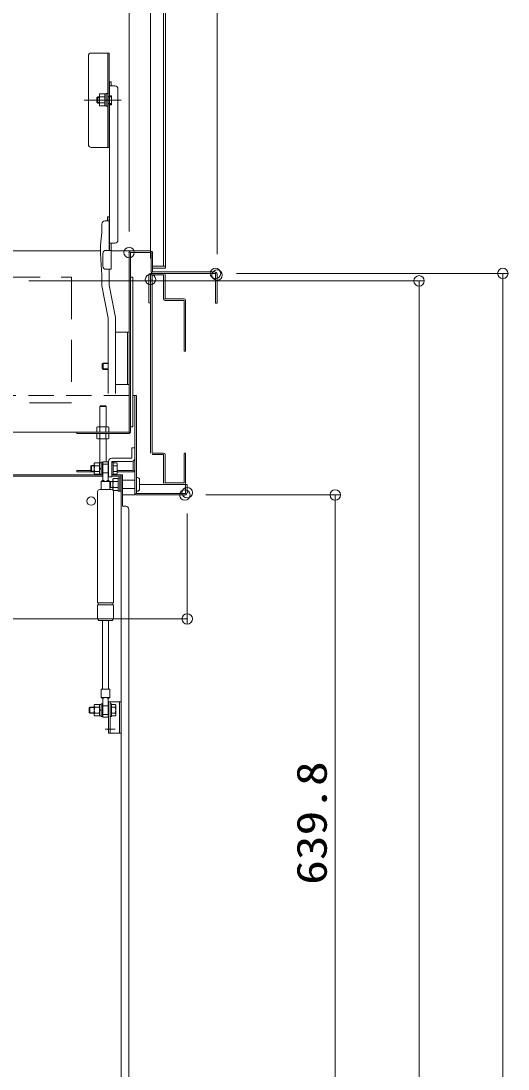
# Model space of a CAD drawing. Units: millimetres, scale not verified. Extents: x -2000 to 2000, y -1385 to 1385.
# Drawn here: x 932.8 to 1165.4, y 488.6 to 988.4 of the extents above; entities that cross this region are included whole.
import ezdxf
from ezdxf.enums import TextEntityAlignment as Align

# ---------------------------------------------------------------- set-up
doc = ezdxf.new("R2010")
doc.units = ezdxf.units.MM
doc.header["$LTSCALE"] = 10
doc.header["$PDMODE"] = 32
doc.header["$PDSIZE"] = 5
for name, pattern in [('CHAIN2', [12, 9, -1, 1, -1]), ('DASHED1', [1.8, 1.2, -0.6]), ('DASHED2', [3, 2, -1])]:
    doc.linetypes.add(name, pattern=pattern)
for name, color, linetype, lineweight in [('0-3_CYA_SSD', 134, 'DASHED2', 9), ('0-4_YEL_SSD', 2, 'DASHED2', 9), ('0-6_PARTS2', 6, 'DASHED1', 9), ('0-7_PARTS_SIN', 4, 'CHAIN2', 9), ('0-8_GRE_M', 3, 'Continuous', 9), ('0-9_YEL_M', 2, 'Continuous', 9), ('0-B_CYA_M', 4, 'Continuous', 9), ('0-C_RED_SS', 3, 'Continuous', 9), ('0-D_RED_M', 3, 'Continuous', 9), ('0-E_PARTS3', 4, 'Continuous', 9), ('0-F_0', 7, 'Continuous', 9), ('1-3_GRE_SSD', 134, 'DASHED2', 9), ('1-4_sunpou', 1, 'Continuous', 9), ('1-5_DEFPOINTS', 7, 'Continuous', 9), ('1-A_100', 3, 'Continuous', 9), ('1-B_BLU_M', 3, 'Continuous', 9), ('2-2_1', 3, 'Continuous', 9), ('2-4_PARTS5', 4, 'Continuous', 9), ('2-5_BLU_SS', 134, 'Continuous', 9)]:
    doc.layers.add(name, color=color, linetype=linetype, lineweight=lineweight)
doc.styles.add('ＭＳ ゴシック', font='')
doc.styles.get('ＭＳ ゴシック').set_extended_font_data('MS Gothic')

# ---------------------------------------------------------------- blocks, each defined once
blk = doc.blocks.new('_ORIGIN')
at = {"layer": '0-F_0', "color": 1}
blk.add_line((0, 0), (-10, 0), dxfattribs=at)
blk.add_circle((0, 0), 5, dxfattribs=at)

msp = doc.modelspace()

# ---------------------------------------------------------------- linework, layer by layer
at = {"layer": '0-3_CYA_SSD'}
msp.add_lwpolyline([(956.96, 866.28), (956.96, 806.28), (681.96, 806.28), (681.96, 866.28)], close=True, dxfattribs=at)
at = {"layer": '0-4_YEL_SSD'}
for centre, start, end in [((974.76, 952.79), 180, 270), ((974.76, 948.54), 90, 180)]:
    msp.add_arc(centre, 0.5, start, end, dxfattribs=at)
at = {"layer": '0-6_PARTS2', "color": 4}
for p, q in [((976.01, 952.26), (974.76, 952.26)), ((976.01, 949.01), (974.76, 949.01))]:
    msp.add_line(p, q, dxfattribs=at)
at = {"layer": '0-6_PARTS2'}
for p, q in [((971.95, 776.98), (974.45, 776.98)), ((971.95, 772.93), (974.45, 772.93)), ((971.95, 661.75), (974.45, 661.75)), ((971.95, 657.7), (974.45, 657.7))]:
    msp.add_line(p, q, dxfattribs=at)
at = {"layer": '0-6_PARTS2', "color": 4}
for centre, start, end in [((974.76, 952.76), 180, 270), ((974.76, 948.51), 90, 180)]:
    msp.add_arc(centre, 0.5, start, end, dxfattribs=at)
at = {"layer": '0-7_PARTS_SIN'}
for p, q in [((980.72, 950.67), (962.95, 950.67)), ((978.47, 950.67), (962.95, 950.67)), ((973.1, 650.72), (977.89, 650.72))]:
    msp.add_line(p, q, dxfattribs=at)
at = {"layer": '0-8_GRE_M', "color": 4}
for p, q in [((1000.86, 871.49), (1000.86, 1240.58)), ((1001.86, 870.49), (1001.86, 1240.58)), ((995.71, 871.49), (1001.86, 871.49)), ((995.71, 870.49), (1001.86, 870.49)), ((924.96, 771.96), (971.95, 771.96)), ((924.96, 771.36), (971.95, 771.36)), ((974.45, 771.96), (974.71, 771.96)), ((974.45, 771.36), (974.71, 771.36)), ((976.21, 771.36), (980.76, 771.36)), ((980.76, 771.96), (980.76, 442.46)), ((982.86, 756.96), (981.36, 756.96)), ((984.36, 755.46), (984.36, 443.96))]:
    msp.add_line(p, q, dxfattribs=at)
at = {"layer": '0-8_GRE_M'}
msp.add_line((981.36, 762.36), (987.21, 762.36), dxfattribs=at)
at = {"layer": '0-8_GRE_M', "color": 4}
msp.add_lwpolyline([(976.21, 771.96), (981.36, 771.96), (981.36, 756.96)], dxfattribs=at)
msp.add_circle((966.36, 759.46), 2, dxfattribs=at)
msp.add_arc((982.86, 755.46), 1.5, 0, 90, dxfattribs=at)
at = {"layer": '0-9_YEL_M', "color": 4}
for p, q in [((965.01, 971.64), (965.01, 929.64)), ((966.51, 973.14), (975.01, 973.14)), ((974.26, 928.14), (974.26, 973.14)), ((975.01, 973.14), (975.01, 928.14)), ((976.01, 952.76), (975.11, 952.76)), ((976.01, 948.51), (976.01, 952.76)), ((976.01, 948.51), (975.11, 948.51)), ((966.51, 928.14), (975.01, 928.14))]:
    msp.add_line(p, q, dxfattribs=at)
at = {"layer": '0-9_YEL_M'}
for p, q in [((976.01, 952.29), (974.76, 952.29)), ((976.01, 952.79), (975.11, 952.79)), ((976.01, 948.54), (976.01, 952.79)), ((976.01, 949.04), (974.76, 949.04)), ((976.01, 948.54), (975.11, 948.54))]:
    msp.add_line(p, q, dxfattribs=at)
at = {"layer": '0-9_YEL_M', "color": 3, "linetype": 'DASHED1'}
msp.add_line((984.46, 809.86), (654.46, 809.86), dxfattribs=at)
at = {"layer": '0-9_YEL_M', "color": 3}
for p, q in [((987.21, 809.86), (986.21, 809.86)), ((987.21, 809.86), (987.21, 762.36)), ((987.21, 809.86), (987.21, 763.48)), ((987.96, 809.86), (987.21, 809.86)), ((987.96, 809.86), (987.96, 763.11)), ((1012.21, 767.36), (989.46, 767.36)), ((1011.46, 767.36), (1011.46, 763.11)), ((1012.21, 767.36), (1012.21, 763.48)), ((1011.46, 763.11), (987.96, 763.11)), ((1011.13, 762.36), (988.33, 762.36))]:
    msp.add_line(p, q, dxfattribs=at)
at = {"layer": '0-9_YEL_M', "color": 4}
for centre, start, end in [((966.51, 971.64), 90, 180), ((966.51, 929.64), 180, 270)]:
    msp.add_arc(centre, 1.5, start, end, dxfattribs=at)
at = {"layer": '0-9_YEL_M'}
for centre, start, end in [((975.11, 952.89), 180, 270), ((975.11, 948.44), 90, 180)]:
    msp.add_arc(centre, 0.1, start, end, dxfattribs=at)
at = {"layer": '0-9_YEL_M', "color": 3}
for centre, start, end in [((988.33, 763.48), 180, 270), ((1011.08, 763.48), 270, 0)]:
    msp.add_arc(centre, 1.12, start, end, dxfattribs=at)
at = {"layer": '0-B_CYA_M', "color": 3}
for p, q in [((984.46, 839.98), (984.46, 814.98)), ((978.01, 823.29), (978.01, 831.67)), ((978.01, 814.98), (984.46, 814.98)), ((985.71, 779.86), (985.71, 784.86)), ((985.71, 779.86), (976.21, 779.86)), ((974.71, 770.96), (974.71, 778.36)), ((976.21, 778.36), (985.71, 778.36)), ((976.21, 770.96), (976.21, 778.36)), ((974.71, 770.96), (976.21, 770.96)), ((988.46, 770.64), (987.96, 770.64)), ((987.96, 770.64), (987.96, 764.14)), ((987.21, 769.39), (981.36, 769.39)), ((987.21, 765.39), (981.36, 765.39)), ((989.46, 765.14), (989.46, 769.64)), ((988.46, 764.14), (987.96, 764.14))]:
    msp.add_line(p, q, dxfattribs=at)
at = {"layer": '0-B_CYA_M'}
for p, q in [((978.01, 836.28), (978.01, 811.28)), ((975.46, 648.72), (975.46, 663.72)), ((979.86, 663.72), (979.86, 648.72))]:
    msp.add_line(p, q, dxfattribs=at)
at = {"layer": '0-B_CYA_M', "color": 3}
for points in [[(984.46, 839.98), (978.01, 839.98), (978.01, 814.98)], [(984.46, 814.98), (983.71, 814.98), (983.71, 839.98)], [(985.71, 784.86), (987.21, 784.86), (987.21, 779.86)]]:
    msp.add_lwpolyline(points, dxfattribs=at)
at = {"layer": '0-B_CYA_M'}
for points in [[(974.71, 663.72), (980.61, 663.72), (980.61, 648.72)], [(980.61, 648.72), (974.71, 648.72), (974.71, 663.72)]]:
    msp.add_lwpolyline(points, dxfattribs=at)
at = {"layer": '0-B_CYA_M', "color": 3}
for centre, radius, start, end in [((976.21, 778.36), 1.5, 90, 180), ((985.71, 779.86), 1.5, 270, 0), ((988.46, 769.64), 1, 0, 90), ((988.46, 765.14), 1, 270, 0)]:
    msp.add_arc(centre, radius, start, end, dxfattribs=at)
at = {"layer": '0-C_RED_SS', "color": 1}
for p, q in [((971.84, 825.01), (974.51, 825.01)), ((972.11, 822.28), (972.11, 825.28)), ((971.84, 822.55), (974.51, 822.55))]:
    msp.add_line(p, q, dxfattribs=at)
at = {"layer": '0-D_RED_M', "color": 1}
for p, q in [((971.61, 824.78), (972.11, 825.28)), ((972.11, 825.28), (974.51, 825.28)), ((971.61, 824.78), (971.61, 822.78)), ((972.11, 822.28), (971.61, 822.78)), ((972.11, 822.28), (974.51, 822.28)), ((971.7, 773.45), (971.7, 776.46)), ((971.95, 778.21), (971.95, 769.46)), ((971.95, 778.21), (974.45, 778.21)), ((974.45, 778.21), (974.45, 769.46)), ((974.71, 773.46), (974.71, 776.46)), ((975.95, 764.96), (970.45, 764.96)), ((971.95, 769.46), (971.08, 768.84)), ((971.08, 768.84), (971.08, 764.96)), ((971.08, 768.84), (975.33, 768.84)), ((974.45, 769.46), (975.33, 768.84)), ((975.33, 768.84), (975.33, 764.96)), ((969.45, 763.96), (969.45, 710.96)), ((976.95, 763.96), (976.95, 710.96)), ((976.95, 710.96), (969.45, 710.96)), ((969.45, 709.96), (969.45, 703.46)), ((976.95, 709.96), (969.45, 709.96)), ((976.95, 709.96), (976.95, 703.46)), ((975.95, 702.46), (970.45, 702.46)), ((971.7, 702.46), (970.45, 702.46)), ((971.7, 702.46), (971.7, 669.72)), ((974.7, 702.46), (974.7, 669.72)), ((975.33, 669.72), (971.08, 669.72)), ((971.08, 665.83), (971.08, 669.72)), ((971.08, 665.83), (975.33, 665.83)), ((971.95, 665.22), (971.08, 665.83)), ((971.95, 656.47), (971.95, 665.22)), ((974.45, 665.22), (975.33, 665.83)), ((974.45, 656.47), (974.45, 665.22)), ((975.33, 665.83), (975.33, 669.72)), ((971.7, 661.23), (971.7, 658.22)), ((974.71, 661.22), (974.71, 658.22)), ((971.95, 656.47), (974.45, 656.47))]:
    msp.add_line(p, q, dxfattribs=at)
at = {"layer": '0-D_RED_M', "color": 5}
for p, q in [((976.76, 769.86), (976.98, 770.24)), ((976.76, 769.86), (976.76, 764.86)), ((979.26, 770.24), (976.98, 770.24)), ((979.26, 764.47), (979.26, 770.25)), ((975.98, 768.86), (975.58, 768.46)), ((975.58, 766.26), (975.58, 768.46)), ((975.98, 765.86), (975.58, 766.26)), ((975.98, 768.86), (976.76, 768.86)), ((975.98, 765.86), (976.76, 765.86)), ((976.76, 764.86), (976.98, 764.47)), ((976.98, 768.8), (979.26, 768.8)), ((977.1, 765.91), (979.26, 765.91)), ((976.98, 764.47), (979.26, 764.47))]:
    msp.add_line(p, q, dxfattribs=at)
for points in [[(980.01, 764.23), (980.01, 770.48), (979.26, 770.48), (979.26, 764.23)], [(980.76, 770.48), (980.76, 764.23), (980.01, 764.23), (980.01, 770.48)]]:
    msp.add_lwpolyline(points, close=True, dxfattribs=at)
at = {"layer": '0-D_RED_M', "color": 1}
for centre, radius, start, end in [((973.2, 774.96), 2.12, 126.0319, 134.9009), ((973.2, 774.96), 2.12, 44.9009, 53.9681), ((973.2, 774.96), 2.12, 225.0991, 233.9681), ((973.2, 774.96), 2.12, 306.0319, 315.0991), ((970.45, 763.96), 1, 90, 180), ((973.2, 770.43), 1.58, 217.8909, 322.1091), ((975.95, 763.96), 1, 0, 90), ((969.45, 710.46), 0.5, 270, 90), ((976.95, 710.46), 0.5, 90, 270), ((970.45, 703.46), 1, 180, 270), ((975.95, 703.46), 1, 270, 0), ((973.2, 664.25), 1.58, 37.8909, 142.1091), ((973.2, 659.72), 2.12, 126.0319, 134.9009), ((973.2, 659.72), 2.12, 44.9009, 53.9681), ((973.2, 659.72), 2.12, 225.0991, 233.9681), ((973.2, 659.72), 2.12, 306.0319, 315.0991)]:
    msp.add_arc(centre, radius, start, end, dxfattribs=at)
at = {"layer": '0-D_RED_M', "color": 5}
for centre, radius, start, end in [((981.53, 767.36), 4.78, 162.412, 178.7462), ((981.53, 767.36), 4.78, 181.2538, 197.588), ((978.04, 769.52), 1.28, 180, 214.3843), ((978.04, 765.19), 1.28, 145.6157, 180)]:
    msp.add_arc(centre, radius, start, end, dxfattribs=at)
at = {"layer": '0-E_PARTS3'}
for p, q in [((967.83, 777.33), (968.04, 777.7)), ((967.83, 772.58), (967.83, 777.33)), ((968.04, 777.7), (970.12, 777.7)), ((970.12, 776.33), (968.04, 776.33)), ((970.33, 777.33), (970.12, 777.7)), ((970.33, 777.64), (970.33, 772.27)), ((971.08, 777.64), (970.33, 777.64)), ((970.33, 772.58), (970.33, 777.33)), ((970.33, 774.58), (971.08, 775.33)), ((971.08, 771.96), (971.08, 777.96)), ((971.08, 777.64), (971.08, 772.27)), ((976.83, 777.96), (976.21, 777.96)), ((976.21, 771.96), (976.21, 777.96)), ((976.83, 771.96), (976.83, 777.96)), ((978.62, 777.7), (976.83, 777.7)), ((976.83, 777.7), (976.83, 772.21)), ((976.83, 776.33), (978.62, 776.33)), ((978.83, 777.33), (978.62, 777.7)), ((978.83, 772.58), (978.83, 777.33)), ((967.83, 772.58), (968.04, 772.21)), ((970.12, 773.58), (968.04, 773.58)), ((970.12, 772.21), (968.04, 772.21)), ((970.33, 772.58), (970.12, 772.21)), ((971.08, 772.27), (970.33, 772.27)), ((971.71, 771.96), (971.08, 771.96)), ((976.83, 771.96), (976.21, 771.96)), ((976.83, 773.58), (978.62, 773.58)), ((976.83, 772.21), (978.62, 772.21)), ((978.83, 772.58), (978.62, 772.21)), ((967.83, 662.1), (968.04, 662.46)), ((967.83, 657.35), (967.83, 662.1)), ((968.04, 662.46), (970.12, 662.46)), ((970.12, 661.09), (968.04, 661.09)), ((970.33, 662.1), (970.12, 662.46)), ((970.33, 662.41), (970.33, 657.03)), ((971.08, 662.41), (970.33, 662.41)), ((970.33, 657.35), (970.33, 662.1)), ((970.33, 659.35), (971.08, 660.1)), ((971.08, 656.72), (971.08, 662.72)), ((971.08, 662.41), (971.08, 657.03)), ((976.08, 662.72), (975.46, 662.72)), ((975.46, 656.72), (975.46, 662.72)), ((976.08, 656.72), (976.08, 662.72)), ((977.87, 662.46), (976.08, 662.46)), ((976.08, 662.46), (976.08, 656.98)), ((976.08, 661.09), (977.87, 661.09)), ((978.08, 662.1), (977.87, 662.46)), ((978.08, 657.35), (978.08, 662.1)), ((967.83, 657.35), (968.04, 656.98)), ((970.12, 658.35), (968.04, 658.35)), ((970.12, 656.98), (968.04, 656.98)), ((970.33, 657.35), (970.12, 656.98)), ((971.08, 657.03), (970.33, 657.03)), ((971.71, 656.72), (971.08, 656.72)), ((976.08, 656.72), (975.46, 656.72)), ((976.08, 658.35), (977.87, 658.35)), ((976.08, 656.98), (977.87, 656.98)), ((978.08, 657.35), (977.87, 656.98))]:
    msp.add_line(p, q, dxfattribs=at)
for points in [[(971.71, 771.96), (971.71, 777.96), (971.08, 777.96)], [(971.71, 656.72), (971.71, 662.72), (971.08, 662.72)]]:
    msp.add_lwpolyline(points, dxfattribs=at)
for centre, radius, start, end in [((972.37, 774.96), 4.54, 162.4121, 197.5879), ((969.05, 777.01), 1.21, 145.6158, 214.3842), ((969.12, 777.01), 1.21, 325.6159, 34.3841), ((965.79, 774.96), 4.54, 342.4121, 17.5879), ((977.62, 777.01), 1.21, 325.6159, 34.3841), ((974.29, 774.96), 4.54, 342.4121, 17.5879), ((969.05, 772.9), 1.21, 145.6158, 214.3842), ((969.12, 772.9), 1.21, 325.6159, 34.3841), ((977.62, 772.9), 1.21, 325.6159, 34.3841), ((972.37, 659.72), 4.54, 162.4121, 197.5879), ((969.05, 661.78), 1.21, 145.6158, 214.3842), ((969.12, 661.78), 1.21, 325.6159, 34.3841), ((965.79, 659.72), 4.54, 342.4121, 17.5879), ((976.87, 661.78), 1.21, 325.6159, 34.3841), ((973.54, 659.72), 4.54, 342.4121, 17.5879), ((969.05, 657.67), 1.21, 145.6158, 214.3842), ((969.12, 657.67), 1.21, 325.6159, 34.3841), ((976.87, 657.67), 1.21, 325.6159, 34.3841)]:
    msp.add_arc(centre, radius, start, end, dxfattribs=at)
at = {"layer": '0-F_0'}
for p, q in [((975.16, 959.35), (975.16, 879.01)), ((975.16, 959.35), (975.96, 959.35)), ((977.66, 957.43), (975.16, 957.43)), ((975.96, 959.35), (975.96, 957.43)), ((979.16, 884.01), (979.16, 955.93)), ((969.61, 952.27), (969.11, 951.77)), ((969.11, 949.77), (969.11, 951.77)), ((969.11, 949.77), (969.61, 949.27)), ((970.31, 952.27), (969.61, 952.27)), ((969.61, 952.27), (969.61, 949.27)), ((972.81, 953.65), (970.31, 953.65)), ((970.31, 947.88), (970.31, 953.65)), ((972.81, 952.21), (970.31, 952.21)), ((972.81, 947.88), (972.81, 953.65)), ((972.81, 953.64), (973.56, 953.64)), ((974.13, 953.77), (973.56, 953.77)), ((973.56, 949.24), (973.56, 953.77)), ((973.56, 947.77), (973.56, 950.85)), ((970.31, 949.27), (969.61, 949.27)), ((972.81, 949.32), (970.31, 949.32)), ((972.81, 947.88), (970.31, 947.88)), ((972.81, 947.89), (973.56, 947.89)), ((974.13, 947.77), (973.56, 947.77)), ((974.21, 895.01), (975.01, 895.01)), ((974.21, 893.09), (974.21, 895.01)), ((975.01, 879.01), (975.01, 895.01)), ((975.16, 879.01), (975.16, 895.01)), ((971.51, 891.59), (971.51, 887.51)), ((973.01, 893.09), (975.01, 893.09)), ((971.51, 887.51), (970.76, 881.51)), ((970.76, 881.51), (970.76, 877.42)), ((977.66, 882.51), (975.16, 882.51)), ((975.96, 882.51), (975.96, 870.01)), ((971.51, 867.2), (970.76, 877.42)), ((971.96, 877.51), (971.96, 871.51)), ((973.46, 879.01), (975.96, 879.01)), ((973.46, 870.01), (975.96, 870.01)), ((975.01, 862.42), (975.01, 870.01)), ((971.51, 867.2), (971.51, 862.12)), ((974.51, 846.66), (971.51, 862.12)), ((978.01, 846.96), (975.01, 862.42)), ((974.51, 810.7), (974.51, 846.66)), ((978.01, 810.7), (978.01, 846.96))]:
    msp.add_line(p, q, dxfattribs=at)
for centre, start, end in [((977.66, 955.93), 0, 90), ((973.01, 891.59), 90, 180), ((977.66, 884.01), 270, 0), ((973.46, 877.51), 90, 180), ((973.46, 871.51), 180, 270)]:
    msp.add_arc(centre, 1.5, start, end, dxfattribs=at)
at = {"layer": '0-F_0', "color": 4}
for centre, start, end in [((975.11, 952.86), 180, 270), ((975.11, 948.41), 90, 180)]:
    msp.add_arc(centre, 0.1, start, end, dxfattribs=at)
at = {"layer": '1-3_GRE_SSD', "color": 3}
msp.add_line((970.46, 804.59), (973.46, 804.59), dxfattribs=at)
at = {"layer": '1-4_sunpou'}
for p, q in [((1026.46, 877.2), (1026.46, 1323.29)), ((994.69, 875.13), (994.69, 1293.29)), ((984.46, 887.98), (984.46, 1263.29)), ((1035.71, 868.03), (1165.41, 868.03)), ((936.58, 864.47), (1125.41, 864.47)), ((1162.91, 863.03), (1162.91, -1261.97)), ((1122.91, 859.47), (1122.91, -1042.83)), ((1021.08, 762.36), (1085.41, 762.36)), ((1082.91, 757.36), (1082.91, 447.46)), ((1012.21, 753.48), (1012.21, 700.74)), ((631.71, 703.24), (1007.21, 703.24))]:
    msp.add_line(p, q, dxfattribs=at)
at = {"layer": '1-5_DEFPOINTS'}
for p in [(984.46, 877.98), (1025.71, 868.03), (994.69, 865.13), (1026.46, 867.2), (1011.08, 762.36), (1012.21, 763.48), (1012.21, 703.24)]:
    msp.add_point(p, dxfattribs=at)
at = {"layer": '1-A_100'}
for p, q in [((668.16, 878.78), (970.76, 878.78)), ((975.96, 878.78), (994.58, 878.78)), ((984.46, 792.36), (984.46, 877.66)), ((994.96, 878.03), (985.21, 878.03)), ((985.21, 792.73), (985.21, 878.03)), ((994.96, 869.16), (994.96, 878.03)), ((995.71, 868.78), (995.71, 877.66)), ((986.21, 866.28), (985.21, 866.28)), ((986.21, 794.86), (986.21, 866.28)), ((995.71, 868.78), (1025.33, 868.78)), ((996.08, 868.03), (1025.71, 868.03)), ((1025.71, 853.78), (1025.71, 868.03)), ((1026.46, 853.78), (1026.46, 867.66)), ((1025.71, 853.78), (1026.46, 853.78)), ((970.73, 804.86), (970.46, 804.59)), ((970.73, 804.86), (973.19, 804.86)), ((973.46, 804.59), (973.19, 804.86)), ((970.46, 794.86), (970.46, 804.59)), ((973.46, 794.86), (973.46, 804.59)), ((969.46, 794.86), (969.07, 794.63)), ((969.46, 794.86), (974.46, 794.86)), ((974.46, 794.86), (974.84, 794.63)), ((986.21, 794.86), (985.21, 794.86)), ((924.96, 792.36), (959.46, 792.36)), ((984.46, 792.36), (959.46, 792.36)), ((959.46, 791.61), (959.46, 792.36)), ((984.08, 791.61), (959.46, 791.61)), ((969.07, 792.36), (969.07, 794.63)), ((969.07, 791.61), (969.07, 789.33)), ((970.51, 792.36), (970.51, 794.63)), ((970.51, 791.61), (970.51, 789.33)), ((973.4, 792.36), (973.4, 794.63)), ((973.4, 791.61), (973.4, 789.33)), ((974.84, 794.63), (974.84, 792.36)), ((974.84, 789.33), (974.84, 791.61)), ((969.46, 789.11), (969.07, 789.33)), ((969.46, 789.11), (974.46, 789.11)), ((970.46, 777.64), (970.46, 789.11)), ((973.46, 778.21), (973.46, 789.11)), ((974.46, 789.11), (974.84, 789.33))]:
    msp.add_line(p, q, dxfattribs=at)
for centre, radius, start, end in [((985.58, 877.66), 1.12, 90, 180), ((994.58, 877.66), 1.12, 0, 90), ((996.08, 869.16), 1.12, 180, 270), ((1025.33, 867.66), 1.12, 0, 90), ((969.79, 793.58), 1.28, 55.6159, 124.3842), ((971.96, 790.08), 4.78, 72.4121, 107.5879), ((974.12, 793.58), 1.28, 55.6159, 124.3842), ((984.08, 792.73), 1.12, 270, 0), ((969.79, 790.39), 1.28, 235.6158, 304.3841), ((971.96, 793.88), 4.78, 252.4121, 287.5879), ((974.12, 790.39), 1.28, 235.6158, 304.3841)]:
    msp.add_arc(centre, radius, start, end, dxfattribs=at)
at = {"layer": '1-B_BLU_M'}
for p, q in [((987.21, 780.36), (987.21, 774.48)), ((966.21, 774.11), (959.46, 774.11)), ((959.46, 773.36), (959.46, 774.11)), ((967.83, 773.36), (959.46, 773.36)), ((986.08, 773.36), (978.83, 773.36))]:
    msp.add_line(p, q, dxfattribs=at)
msp.add_lwpolyline([(986.46, 778.56), (986.46, 774.11), (978.83, 774.11)], dxfattribs=at)
msp.add_arc((986.08, 774.48), 1.12, 270, 0, dxfattribs=at)
at = {"layer": '2-2_1', "color": 7}
for p, q in [((970.31, 951.99), (969.33, 951.99)), ((970.31, 949.54), (969.34, 949.54))]:
    msp.add_line(p, q, dxfattribs=at)
at = {"layer": '2-4_PARTS5'}
for p, q in [((966.45, 776.46), (966.21, 776.21)), ((966.21, 773.7), (966.21, 776.21)), ((967.83, 776.46), (966.45, 776.46)), ((966.45, 773.46), (966.21, 773.7)), ((967.83, 773.46), (966.45, 773.46)), ((965.7, 661.22), (965.46, 660.98)), ((965.46, 658.47), (965.46, 660.98)), ((967.83, 661.22), (965.7, 661.22)), ((965.7, 658.22), (965.46, 658.47)), ((967.83, 658.22), (965.7, 658.22))]:
    msp.add_line(p, q, dxfattribs=at)
at = {"layer": '2-4_PARTS5', "linetype": 'DASHED1'}
for p, q in [((966.21, 776.21), (967.83, 776.21)), ((966.45, 773.46), (966.45, 776.46)), ((966.21, 773.7), (967.83, 773.7)), ((965.46, 660.98), (967.83, 660.98)), ((965.7, 658.22), (965.7, 661.22)), ((965.46, 658.47), (967.83, 658.47))]:
    msp.add_line(p, q, dxfattribs=at)
at = {"layer": '2-5_BLU_SS'}
for p, q in [((993.94, 853.93), (993.94, 867.28)), ((994.69, 868.03), (1000.94, 868.03)), ((994.69, 867.28), (994.69, 782.36)), ((994.69, 867.28), (1000.94, 867.28)), ((995.44, 867.28), (995.44, 782.36)), ((1000.94, 867.28), (1000.94, 855.93)), ((1001.69, 867.28), (1001.69, 855.93)), ((1001.69, 855.93), (1010.69, 855.93)), ((1010.69, 855.18), (1001.69, 855.18)), ((1010.69, 830.93), (1010.69, 855.18)), ((1011.44, 855.18), (1011.44, 830.93)), ((993.94, 853.93), (994.69, 853.93)), ((1011.44, 830.93), (1010.69, 830.93)), ((995.44, 782.36), (1000.94, 782.36)), ((995.44, 781.61), (1000.94, 781.61)), ((1000.94, 768.11), (1000.94, 781.61)), ((1001.69, 781.61), (1001.69, 768.11)), ((1010.69, 782.36), (1011.44, 782.36)), ((1010.69, 782.21), (1010.69, 768.11)), ((1011.44, 782.21), (1011.44, 768.11)), ((1001.69, 768.11), (1010.69, 768.11)), ((1001.69, 767.36), (1010.69, 767.36))]:
    msp.add_line(p, q, dxfattribs=at)
for centre, start, end in [((994.69, 867.28), 90, 180), ((1000.94, 867.28), 0, 90), ((1001.69, 855.93), 180, 270), ((1010.69, 855.18), 0, 90), ((1000.94, 781.61), 0, 90), ((1001.69, 768.11), 180, 270), ((1010.69, 768.11), 270, 0)]:
    msp.add_arc(centre, 0.75, start, end, dxfattribs=at)

# ---------------------------------------------------------------- block references
at = {"layer": '1-4_sunpou', "xscale": 0.5, "yscale": 0.5, "rotation": 90}
for p in [(1162.91, 868.03), (1122.91, 864.47), (1082.91, 762.36)]:
    msp.add_blockref('_ORIGIN', p, dxfattribs=at)
at = {"layer": '1-4_sunpou', "xscale": 0.5, "yscale": 0.5}
msp.add_blockref('_ORIGIN', (1012.21, 703.24), dxfattribs=at)

# ---------------------------------------------------------------- texts
at = {"layer": '1-4_sunpou', "color": 2, "style": 'ＭＳ ゴシック', "width": 1.2}
msp.add_text('639.8', height=14.44, rotation=90, dxfattribs=at).set_placement((1083.18, 576.41), align=Align.BOTTOM_LEFT)

doc.saveas('drawing.dxf')
